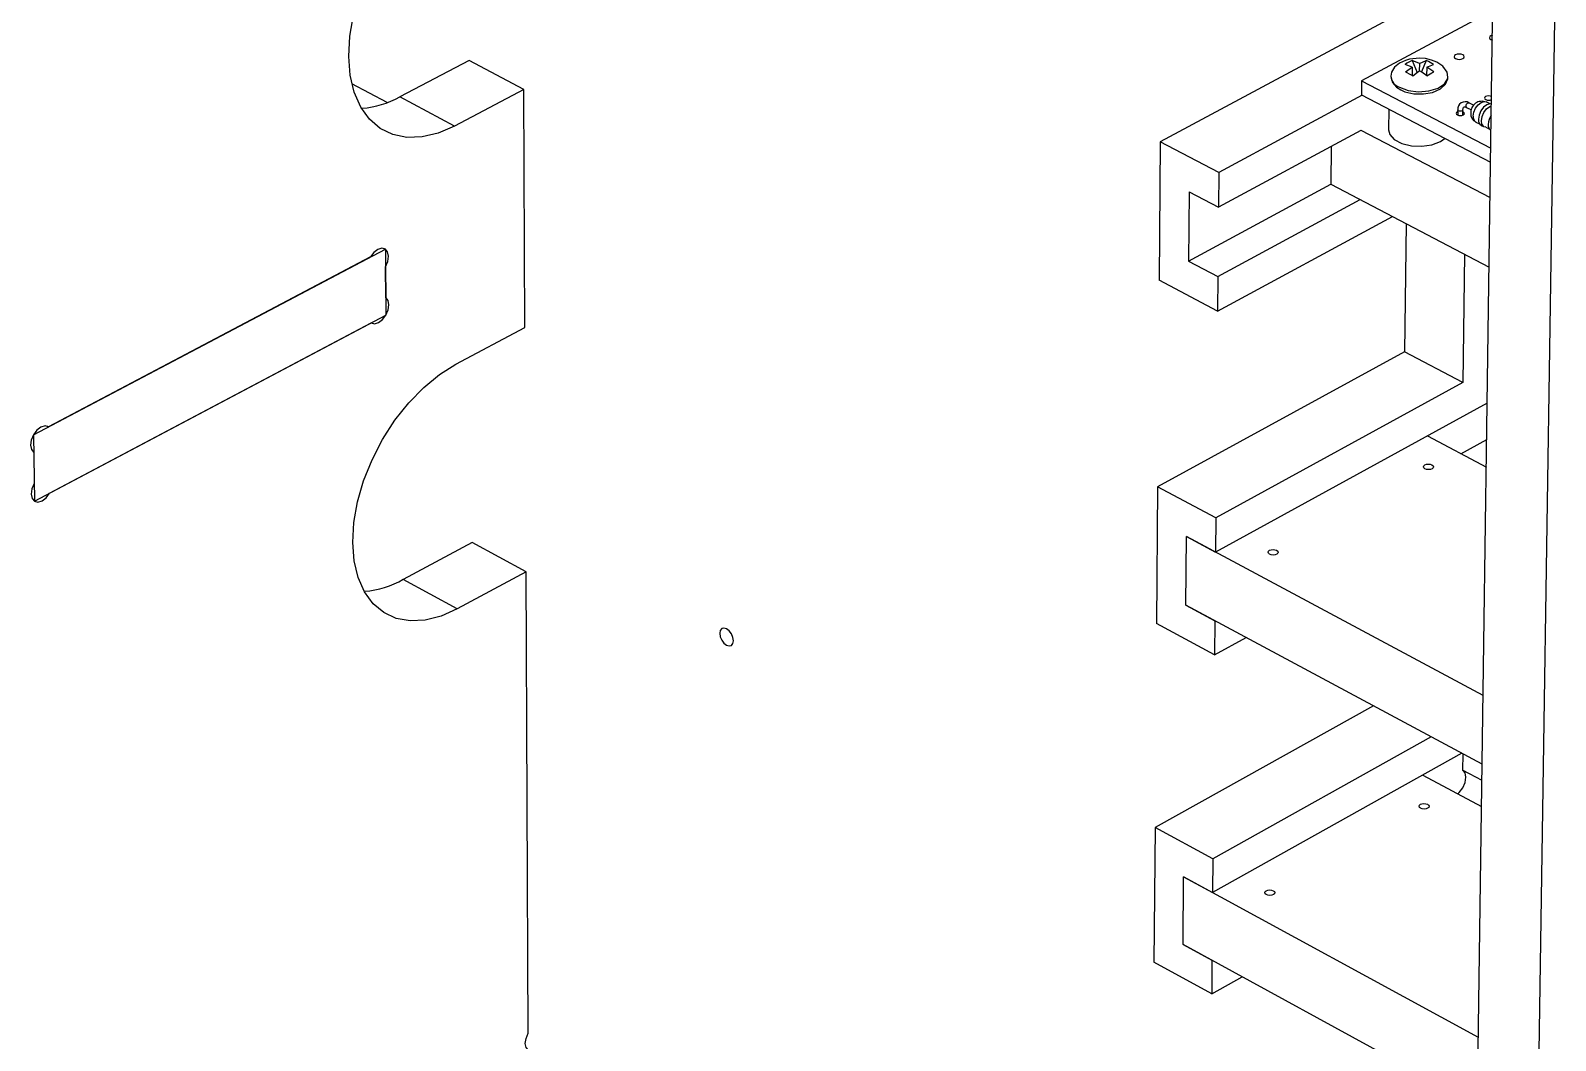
# Model space of a CAD drawing. Extents: x 0 to 158, y 0 to 202.
# Drawn here: x 93.69 to 120.71, y 107.19 to 125.07 of the extents above; entities that cross this region are included whole.
import ezdxf

# ---------------------------------------------------------------- set-up
doc = ezdxf.new("R2010")
doc.units = 0
doc.layers.get('0').update_dxf_attribs({"linetype": 'CONTINUOUS'})

msp = doc.modelspace()

# ---------------------------------------------------------------- linework, layer by layer
at = {"color": 7, "linetype": 'CONTINUOUS'}
for p, q in [((119.606, 126.268), (113.704, 123.103)), ((118.766, 66.34), (119.608, 126.385)), ((120.706, 126.357), (119.782, 65.72)), ((119.595, 125.43), (117.27, 124.181)), ((101.464, 124.541), (100.235, 123.898)), ((102.43, 124.027), (101.464, 124.541)), ((118.294, 124.492), (118.167, 124.54)), ((118.167, 124.54), (118.256, 124.33)), ((118.294, 124.492), (118.417, 124.54)), ((118.417, 124.54), (118.33, 124.339)), ((118.169, 124.425), (118.041, 124.472)), ((118.169, 124.425), (118.167, 124.277)), ((118.294, 124.492), (118.292, 124.353)), ((118.425, 124.425), (118.423, 124.275)), ((118.425, 124.425), (118.547, 124.472)), ((100.011, 123.797), (99.385, 124.131)), ((102.43, 124.027), (101.201, 123.381)), ((102.451, 119.814), (102.43, 124.027)), ((117.27, 124.181), (117.267, 123.935)), ((117.27, 124.181), (119.56, 122.991)), ((101.201, 123.381), (100.235, 123.898)), ((117.284, 123.926), (114.743, 122.559)), ((117.267, 123.935), (119.557, 122.744)), ((119.256, 123.75), (119.173, 123.793)), ((119.546, 123.773), (119.479, 123.808)), ((117.754, 123.682), (117.749, 123.313)), ((118.974, 123.667), (118.973, 123.576)), ((119.063, 123.575), (119.064, 123.666)), ((119.064, 123.666), (119.064, 123.665)), ((119.131, 123.712), (119.215, 123.669)), ((119.296, 123.453), (119.362, 123.419)), ((117.26, 123.303), (114.738, 121.943)), ((117.26, 123.306), (119.548, 122.114)), ((119.39, 123.394), (119.442, 123.367)), ((119.453, 123.372), (119.535, 123.329)), ((119.563, 123.305), (119.565, 123.303)), ((113.704, 123.103), (113.686, 120.652)), ((114.743, 122.559), (113.704, 123.103)), ((116.735, 123.02), (116.728, 122.352)), ((118.667, 123.106), (118.749, 123.164)), ((114.743, 122.559), (114.738, 121.943)), ((114.208, 120.991), (116.728, 122.352)), ((114.218, 122.216), (114.208, 120.991)), ((114.218, 122.216), (114.738, 121.943)), ((116.728, 122.352), (119.531, 120.885)), ((114.727, 120.717), (117.246, 122.08)), ((114.721, 120.104), (117.817, 121.782)), ((118.061, 121.654), (118.033, 119.382)), ((93.747, 117.913), (99.979, 121.201)), ((99.717, 121.063), (94.014, 118.054)), ((99.979, 121.201), (99.965, 121.209)), ((99.979, 121.201), (99.988, 120.033)), ((119.095, 121.113), (119.064, 118.838)), ((99.985, 120.343), (99.981, 120.891)), ((114.208, 120.991), (114.727, 120.717)), ((114.721, 120.104), (113.686, 120.652)), ((114.727, 120.717), (114.721, 120.104)), ((93.764, 116.738), (99.988, 120.033)), ((94.03, 116.879), (99.726, 119.895)), ((101.227, 119.163), (102.451, 119.814)), ((118.033, 119.382), (113.658, 116.992)), ((119.064, 118.838), (118.033, 119.382)), ((119.064, 118.838), (114.689, 116.441)), ((119.497, 118.476), (114.684, 115.834)), ((94.014, 118.054), (94.003, 118.06)), ((93.747, 117.913), (93.764, 116.738)), ((118.436, 117.893), (119.481, 117.34)), ((119.031, 117.578), (119.488, 117.83)), ((93.751, 117.602), (93.759, 117.049)), ((113.658, 116.992), (113.639, 114.57)), ((114.689, 116.441), (113.658, 116.992)), ((114.689, 116.441), (114.684, 115.834)), ((101.514, 116.008), (100.297, 115.354)), ((102.471, 115.485), (101.514, 116.008)), ((114.158, 114.898), (114.168, 116.11)), ((119.424, 113.297), (114.168, 116.11)), ((114.168, 116.11), (114.684, 115.834)), ((101.254, 114.83), (100.297, 115.354)), ((102.471, 115.485), (101.254, 114.83)), ((102.51, 107.316), (102.471, 115.485)), ((119.407, 112.079), (114.158, 114.898)), ((114.158, 114.898), (114.674, 114.622)), ((114.668, 114.017), (113.639, 114.57)), ((114.674, 114.622), (114.668, 114.017)), ((114.668, 114.017), (115.226, 114.325)), ((117.482, 113.113), (113.612, 110.962)), ((118.506, 112.563), (114.637, 110.405)), ((119.047, 112.273), (114.631, 109.806)), ((119.066, 111.977), (119.07, 112.26)), ((118.358, 111.888), (119.397, 111.329)), ((119.066, 111.977), (119.403, 111.796)), ((113.612, 110.962), (113.594, 108.572)), ((114.637, 110.405), (113.612, 110.962)), ((114.637, 110.405), (114.631, 109.806)), ((114.109, 108.889), (114.119, 110.085)), ((119.339, 107.241), (114.119, 110.085)), ((114.119, 110.085), (114.631, 109.806)), ((119.323, 106.039), (114.109, 108.889)), ((114.109, 108.889), (114.621, 108.61)), ((114.621, 108.61), (114.616, 108.013)), ((114.616, 108.013), (113.594, 108.572)), ((114.616, 108.013), (115.157, 108.317))]:
    msp.add_line(p, q, dxfattribs=at)
for points in [[(101.201, 123.381), (100.912, 123.257), (100.629, 123.189), (100.36, 123.18), (100.111, 123.231), (99.888, 123.339), (99.696, 123.503), (99.542, 123.718), (99.427, 123.98), (99.357, 124.282), (99.331, 124.616), (99.351, 124.974), (99.416, 125.347), (99.526, 125.727), (99.676, 126.103), (99.864, 126.466), (100.085, 126.808), (100.332, 127.119), (100.601, 127.392), (100.884, 127.62), (101.174, 127.798)], [(119.588, 124.99), (119.56, 124.98), (119.542, 124.965), (119.535, 124.946), (119.543, 124.928), (119.563, 124.913), (119.587, 124.904)], [(118.299, 124.583), (118.119, 124.565), (118.047, 124.545), (117.941, 124.496), (117.854, 124.425), (117.799, 124.333), (117.788, 124.263)], [(118.167, 124.54), (118.075, 124.494), (118.041, 124.472)], [(118.801, 124.25), (118.785, 124.338), (118.711, 124.442), (118.602, 124.515), (118.512, 124.55), (118.401, 124.575), (118.299, 124.583)], [(118.547, 124.472), (118.454, 124.523), (118.417, 124.54)], [(119.065, 124.576), (119.084, 124.591), (119.09, 124.609), (119.083, 124.628), (119.063, 124.643), (119.033, 124.654), (118.998, 124.657), (118.964, 124.654), (118.935, 124.643), (118.916, 124.628), (118.91, 124.609), (118.917, 124.591), (118.937, 124.576), (118.967, 124.565), (119.002, 124.562), (119.036, 124.565), (119.065, 124.576)], [(117.791, 124.272), (117.788, 124.259), (117.817, 124.155), (117.888, 124.071), (117.964, 124.022)], [(118.046, 124.34), (118.132, 124.402), (118.169, 124.425)], [(118.046, 124.34), (118.138, 124.293), (118.176, 124.272)], [(118.176, 124.272), (118.262, 124.335), (118.299, 124.357)], [(118.426, 124.272), (118.337, 124.335), (118.299, 124.357)], [(118.552, 124.34), (118.462, 124.402), (118.425, 124.425)], [(118.426, 124.272), (118.518, 124.323), (118.552, 124.34)], [(117.943, 124.068), (118.098, 124.013), (118.28, 123.99), (118.464, 124.004), (118.625, 124.052), (118.742, 124.127), (118.797, 124.221), (118.801, 124.255)], [(117.964, 124.022), (118.038, 123.99), (118.197, 123.954), (118.366, 123.949), (118.528, 123.978), (118.667, 124.04), (118.757, 124.123), (118.798, 124.22), (118.796, 124.252)], [(119.064, 123.666), (119.068, 123.694), (119.078, 123.713), (119.091, 123.721), (119.112, 123.72), (119.131, 123.712)], [(119.571, 123.769), (119.543, 123.773), (119.488, 123.757), (119.432, 123.713), (119.385, 123.65), (119.353, 123.575), (119.341, 123.502)], [(119.442, 123.367), (119.434, 123.372), (119.403, 123.413), (119.393, 123.474), (119.405, 123.548), (119.437, 123.623), (119.485, 123.686), (119.54, 123.73), (119.571, 123.742)], [(119.573, 123.902), (119.57, 123.903), (119.547, 123.912), (119.519, 123.914), (119.491, 123.912), (119.468, 123.903), (119.453, 123.891), (119.448, 123.876), (119.454, 123.862), (119.47, 123.849), (119.494, 123.841), (119.522, 123.838), (119.549, 123.841), (119.572, 123.849)], [(118.973, 123.636), (118.966, 123.632), (118.951, 123.62), (118.946, 123.605), (118.952, 123.59), (118.968, 123.578), (118.992, 123.57), (119.02, 123.567), (119.047, 123.57), (119.07, 123.578), (119.07, 123.578)], [(118.988, 123.65), (118.978, 123.657), (118.974, 123.667), (118.974, 123.667)], [(119.07, 123.578), (119.086, 123.59), (119.091, 123.605), (119.085, 123.62), (119.068, 123.632), (119.064, 123.634)], [(117.749, 123.313), (117.77, 123.233), (117.851, 123.144), (117.985, 123.074), (118.154, 123.033), (118.339, 123.024), (118.517, 123.05), (118.667, 123.106)], [(99.981, 120.891), (100.021, 120.984), (100.034, 121.075), (100.02, 121.151), (99.979, 121.201), (99.919, 121.217), (99.848, 121.196), (99.777, 121.142), (99.717, 121.063)], [(99.726, 119.895), (99.787, 119.879), (99.857, 119.9), (99.928, 119.954), (99.988, 120.033), (100.027, 120.125), (100.041, 120.217), (100.026, 120.293), (99.985, 120.343)], [(101.254, 114.83), (100.967, 114.702), (100.687, 114.63), (100.42, 114.617), (100.173, 114.662), (99.953, 114.764), (99.763, 114.921), (99.61, 115.13), (99.497, 115.384), (99.427, 115.679), (99.401, 116.006), (99.421, 116.358), (99.486, 116.726), (99.594, 117.1), (99.743, 117.472), (99.929, 117.832), (100.148, 118.171), (100.393, 118.481), (100.659, 118.754), (100.94, 118.983), (101.227, 119.163)], [(94.014, 118.054), (93.952, 118.07), (93.879, 118.049), (93.807, 117.994), (93.747, 117.913), (93.707, 117.82), (93.694, 117.728), (93.709, 117.651), (93.751, 117.602)], [(118.519, 117.312), (118.49, 117.302), (118.456, 117.298), (118.422, 117.302), (118.392, 117.312), (118.372, 117.328), (118.365, 117.346), (118.371, 117.365), (118.39, 117.381), (118.419, 117.391), (118.453, 117.395), (118.487, 117.391), (118.517, 117.381), (118.537, 117.365), (118.544, 117.346), (118.538, 117.328), (118.519, 117.312)], [(93.759, 117.049), (93.719, 116.956), (93.706, 116.865), (93.722, 116.788), (93.764, 116.738), (93.825, 116.723), (93.898, 116.744), (93.97, 116.799), (94.03, 116.879)], [(115.768, 115.799), (115.739, 115.789), (115.705, 115.785), (115.67, 115.789), (115.641, 115.799), (115.621, 115.815), (115.614, 115.834), (115.62, 115.852), (115.639, 115.868), (115.668, 115.879), (115.702, 115.882), (115.737, 115.879), (115.766, 115.868), (115.786, 115.852), (115.794, 115.834), (115.787, 115.815), (115.768, 115.799)], [(106.145, 114.266), (106.136, 114.326), (106.109, 114.388), (106.07, 114.44), (106.023, 114.477), (105.977, 114.491), (105.938, 114.481), (105.911, 114.449), (105.902, 114.398), (105.911, 114.338), (105.938, 114.277), (105.977, 114.224), (106.024, 114.188), (106.07, 114.174), (106.109, 114.183), (106.136, 114.216), (106.145, 114.266)], [(118.976, 111.556), (119.002, 111.58), (119.062, 111.662), (119.103, 111.756), (119.118, 111.85), (119.105, 111.927), (119.066, 111.977)], [(118.441, 111.301), (118.413, 111.29), (118.379, 111.286), (118.345, 111.29), (118.315, 111.301), (118.295, 111.316), (118.288, 111.335), (118.294, 111.354), (118.313, 111.37), (118.341, 111.38), (118.375, 111.384), (118.41, 111.38), (118.439, 111.37), (118.459, 111.354), (118.466, 111.335), (118.46, 111.316), (118.441, 111.301)], [(115.708, 109.771), (115.68, 109.76), (115.645, 109.756), (115.611, 109.76), (115.582, 109.771), (115.562, 109.787), (115.555, 109.806), (115.561, 109.824), (115.58, 109.84), (115.609, 109.851), (115.643, 109.855), (115.677, 109.851), (115.707, 109.84), (115.726, 109.824), (115.734, 109.806), (115.727, 109.787), (115.708, 109.771)], [(102.515, 107.015), (102.512, 107.017), (102.472, 107.064), (102.458, 107.137), (102.471, 107.225), (102.51, 107.316)]]:
    msp.add_lwpolyline(points, dxfattribs=at)
at = {"color": 8, "linetype": 'CONTINUOUS'}
for points in [[(119.121, 123.736), (119.123, 123.752), (119.13, 123.768), (119.14, 123.782), (119.152, 123.791), (119.164, 123.795), (119.173, 123.793)], [(119.249, 123.556), (119.261, 123.626), (119.291, 123.698), (119.337, 123.759), (119.39, 123.8), (119.442, 123.816), (119.479, 123.808)], [(119.064, 123.665), (119.061, 123.657), (119.052, 123.65), (119.037, 123.645), (119.02, 123.643), (119.003, 123.645), (118.988, 123.65)]]:
    msp.add_lwpolyline(points, dxfattribs=at)
at = {"color": 7, "linetype": 'CONTINUOUS'}
for centre, radius, start, end in [((118.01, 124.28), 0.222, 183.8285, 252.4326), ((99.437, 125.338), 1.647, 274.6172, 298.995), ((119.105, 123.68), 0.132, 59.1545, 185.4098), ((119.402, 123.623), 0.197, 67.2248, 183.2313), ((119.376, 123.605), 0.172, 177.6764, 241.6056), ((119.445, 123.484), 0.105, 170.4666, 238.2561), ((119.842, 123.395), 0.328, 146.4146, 177.0953), ((119.618, 123.394), 0.105, 170.446, 238.2497), ((99.478, 116.792), 1.654, 274.7006, 299.6666)]:
    msp.add_arc(centre, radius, start, end, dxfattribs=at)
at = {"color": 8, "linetype": 'CONTINUOUS'}
for centre, radius, start, end in [((119.143, 123.732), 0.0229, 170.501, 238.2723), ((119.349, 123.539), 0.101, 170.4766, 238.2614)]:
    msp.add_arc(centre, radius, start, end, dxfattribs=at)

doc.saveas('drawing.dxf')
